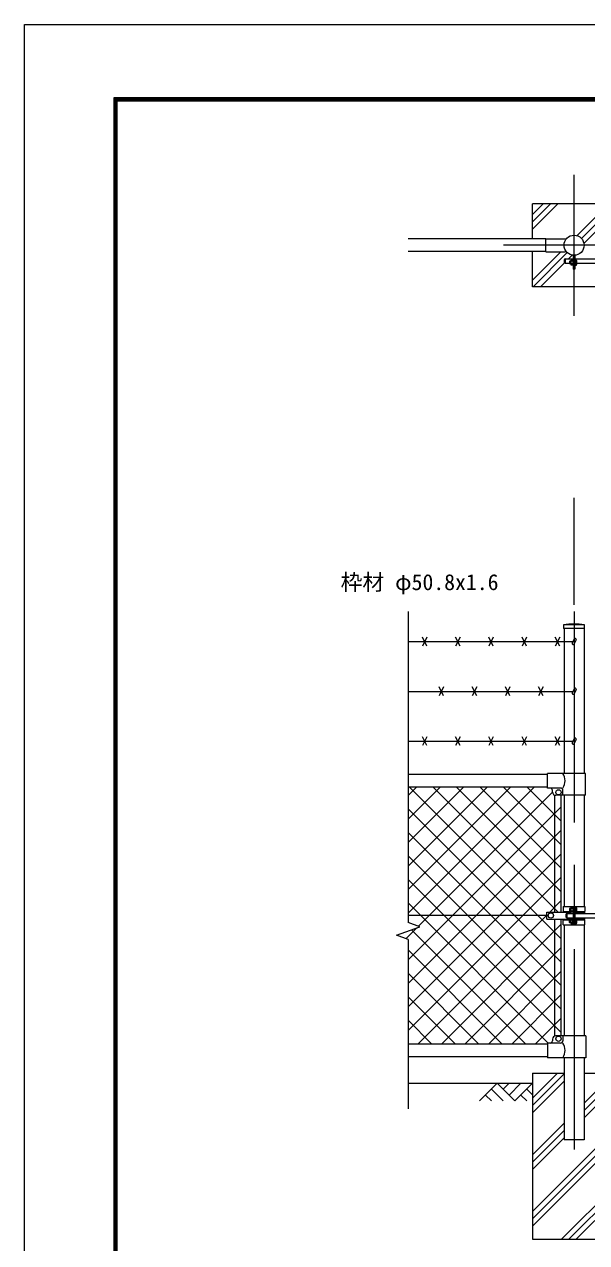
# Model space of a CAD drawing. Units: millimetres, scale not verified. Extents: x -4200 to 4200, y -2970 to 2970.
# Drawn here: x -4200 to -2506, y -699 to 2970 of the extents above; entities that cross this region are included whole.
import ezdxf
from ezdxf.enums import TextEntityAlignment as Align

# ---------------------------------------------------------------- set-up
doc = ezdxf.new("R2010")
doc.units = ezdxf.units.MM
doc.header["$LTSCALE"] = 20
doc.linetypes.add('USER1', pattern=[50.8, 31.75, -6.35, 6.35, -6.35])
for name, color, linetype, lineweight in [('0-1_D-STR4', 7, 'Continuous', 9), ('0-2_D-BMK', 2, 'USER1', 13), ('0-3_D-STR1', 1, 'Continuous', 18), ('0-4_D-BGD', 7, 'Continuous', 9), ('0-5_D-DCR-HCH', 7, 'Continuous', 9), ('0-6_D-STR3', 3, 'Continuous', 13), ('0-7_D-STR-DIM', 7, 'Continuous', 9), ('0-8_0', 7, 'Continuous', 9), ('0-9_D-STR-TXT', 7, 'Continuous', 9), ('0-A_D-STR2', 7, 'Continuous', 9), ('0-B_D-TTL', 7, 'Continuous', 9)]:
    doc.layers.add(name, color=color, linetype=linetype, lineweight=lineweight)
doc.styles.add('ＭＳ ゴシック', font='')
doc.styles.get('ＭＳ ゴシック').set_extended_font_data('MS Gothic')

msp = doc.modelspace()

# ---------------------------------------------------------------- linework, layer by layer
at = {"layer": '0-1_D-STR4'}
for p, q in [((-2669.32, -188.63), (-2669.32, -688.63)), ((-2669.32, -188.63), (-2574.57, -188.63)), ((-2514.07, -188.63), (-2419.32, -188.63)), ((-2669.32, -688.63), (-2419.32, -688.63))]:
    msp.add_line(p, q, dxfattribs=at)
at = {"layer": '0-2_D-BMK'}
for p, q in [((-2544.32, 2092.72), (-2544.32, 2516.99)), ((-2332.19, 2304.85), (-2756.45, 2304.85)), ((-2544.32, 1201.52), (-2544.32, -418.63))]:
    msp.add_line(p, q, dxfattribs=at)
at = {"layer": '0-3_D-STR1'}
for p, q in [((-2629.32, 2323.85), (-3044.32, 2323.85)), ((-2629.32, 2285.85), (-3044.32, 2285.85)), ((-2512.87, 1161.37), (-2575.77, 1161.37)), ((-2575.77, 1161.37), (-2575.77, 1150.37)), ((-2512.87, 1150.37), (-2575.77, 1150.37)), ((-2574.57, 1150.37), (-2574.57, 714.37)), ((-2514.07, 1150.37), (-2514.07, 714.37)), ((-2512.87, 1150.37), (-2512.87, 1161.37)), ((-2624.32, 711.37), (-3044.32, 711.37)), ((-2624.32, 673.37), (-3044.32, 673.37)), ((-2602.82, 649), (-2602.82, 296.87)), ((-2583.82, 648.37), (-2583.82, 296.87)), ((-2574.57, 648.37), (-2574.57, 313.87)), ((-2514.07, 648.37), (-2514.07, 313.87)), ((-2574.57, 298.87), (-2574.57, 296.87)), ((-2514.07, 298.87), (-2514.07, 296.87)), ((-2602.82, 275.87), (-2602.82, -76.27)), ((-2583.82, 275.87), (-2583.82, -75.63)), ((-2574.57, 275.87), (-2574.57, 273.87)), ((-2574.57, 258.87), (-2574.57, -75.63)), ((-2514.07, 275.87), (-2514.07, 273.87)), ((-2514.07, 258.87), (-2514.07, -75.63)), ((-2624.32, -100.63), (-3044.32, -100.63)), ((-2624.32, -138.63), (-3044.32, -138.63)), ((-2574.57, -141.63), (-2574.57, -388.63)), ((-2514.07, -141.63), (-2514.07, -388.63)), ((-2514.07, -388.63), (-2574.57, -388.63))]:
    msp.add_line(p, q, dxfattribs=at)
msp.add_circle((-2544.32, 2304.85), 30.25, dxfattribs=at)
msp.add_arc((-2544.32, 998.02), 166.35, 79.10214, 100.89786, dxfattribs=at)
at = {"layer": '0-4_D-BGD'}
msp.add_line((-3044.32, -218.63), (-2669.32, -218.63), dxfattribs=at)
at = {"layer": '0-5_D-DCR-HCH'}
for p, q in [((-2669.32, 2353.63), (-2593.1, 2429.85)), ((-2669.32, 2375.73), (-2615.2, 2429.85)), ((-2669.32, 2397.83), (-2637.3, 2429.85)), ((-2534.65, 2334.68), (-2439.47, 2429.85)), ((-2521.2, 2326.03), (-2419.32, 2427.91)), ((-2513.68, 2311.46), (-2419.32, 2405.81)), ((-2669.32, 2200), (-2584.17, 2285.15)), ((-2667.37, 2179.85), (-2564.72, 2282.51)), ((-2645.28, 2179.85), (-2573.19, 2251.94)), ((-2561.48, 2263.65), (-2550.92, 2274.21)), ((-2775.75, -218.63), (-2828.96, -271.84)), ((-2775.75, -218.63), (-2722.53, -271.84)), ((-2758.1, -236.46), (-2740.27, -218.63)), ((-2740.27, -254.11), (-2704.8, -218.63)), ((-2722.53, -271.84), (-2669.32, -218.63)), ((-2669.32, -263.23), (-2594.72, -188.63)), ((-2669.32, -285.33), (-2574.57, -190.58)), ((-2669.32, -307.43), (-2574.57, -212.68)), ((-2514.07, -278.69), (-2424.01, -188.63)), ((-2514.07, -300.79), (-2419.32, -206.04)), ((-2811.22, -254.11), (-2793.4, -271.84)), ((-2793.48, -236.37), (-2757.85, -271.84)), ((-2704.8, -254.11), (-2686.98, -271.84)), ((-2687.06, -236.37), (-2669.32, -254.03)), ((-2514.07, -322.89), (-2419.32, -228.14)), ((-2669.32, -433.94), (-2574.57, -339.19)), ((-2669.32, -604.65), (-2419.32, -354.65)), ((-2669.32, -456.04), (-2574.57, -361.29)), ((-2669.32, -626.75), (-2419.32, -376.75)), ((-2669.32, -478.14), (-2574.57, -383.39)), ((-2669.32, -648.84), (-2419.32, -398.84)), ((-2582.6, -688.63), (-2419.32, -525.36)), ((-2560.5, -688.63), (-2419.32, -547.46)), ((-2538.4, -688.63), (-2419.32, -569.55))]:
    msp.add_line(p, q, dxfattribs=at)
at = {"layer": '0-6_D-STR3'}
for p, q in [((-2629.32, 2285.15), (-2571.42, 2285.15)), ((-2573.72, 2260.65), (-2573.72, 2253.65)), ((-2570.72, 2263.65), (-2546.67, 2263.65)), ((-2570.72, 2263.65), (-2570.72, 2250.65)), ((-2570.72, 2250.65), (-2558.07, 2250.65)), ((-2558.07, 2256.05), (-2557.39, 2256.73)), ((-2558.07, 2256.05), (-2558.07, 2249.4)), ((-2553.77, 2256.05), (-2558.07, 2256.05)), ((-2553.77, 2249.4), (-2558.07, 2249.4)), ((-2558.07, 2249.4), (-2557.39, 2248.73)), ((-2553.77, 2256.73), (-2557.39, 2256.73)), ((-2557.39, 2256.73), (-2557.39, 2248.73)), ((-2553.77, 2248.73), (-2557.39, 2248.73)), ((-2553.77, 2258.55), (-2553.77, 2246.95)), ((-2548.27, 2260.23), (-2553.17, 2260.23)), ((-2548.27, 2256.73), (-2553.17, 2256.73)), ((-2548.27, 2248.73), (-2553.17, 2248.73)), ((-2548.27, 2245.23), (-2553.17, 2245.23)), ((-2548.27, 2261.23), (-2548.27, 2244.23)), ((-2546.67, 2261.23), (-2548.27, 2261.23)), ((-2546.67, 2244.23), (-2548.27, 2244.23)), ((-2546.67, 2273.59), (-2546.67, 2232.73)), ((-2544.37, 2273.5), (-2544.37, 2232.73)), ((-2542.07, 2273.58), (-2542.07, 2232.73)), ((-2542.07, 2263.65), (-2413.72, 2263.65)), ((-2542.07, 2261.63), (-2542.07, 2243.83)), ((-2542.07, 2260.23), (-2537.17, 2260.23)), ((-2542.07, 2256.73), (-2537.17, 2256.73)), ((-2542.07, 2248.73), (-2537.17, 2248.73)), ((-2542.07, 2245.23), (-2537.17, 2245.23)), ((-2536.57, 2258.55), (-2536.57, 2246.95)), ((-2536.57, 2250.65), (-2413.72, 2250.65)), ((-2542.07, 2232.73), (-2546.67, 2232.73)), ((-3044.32, 1111.37), (-2547.63, 1111.37)), ((-2987.61, 1124.78), (-3001.03, 1097.95)), ((-2987.61, 1097.95), (-3001.03, 1124.78)), ((-2887.61, 1124.78), (-2901.03, 1097.95)), ((-2887.61, 1097.95), (-2901.03, 1124.78)), ((-2787.61, 1124.78), (-2801.03, 1097.95)), ((-2787.61, 1097.95), (-2801.03, 1124.78)), ((-2687.61, 1124.78), (-2701.03, 1097.95)), ((-2687.61, 1097.95), (-2701.03, 1124.78)), ((-2587.61, 1124.78), (-2601.03, 1097.95)), ((-2587.61, 1097.95), (-2601.03, 1124.78)), ((-2543.89, 1119.4), (-2549.84, 1106.64)), ((-2538.45, 1116.86), (-2544.4, 1104.1)), ((-3044.32, 961.37), (-2547.63, 961.37)), ((-2937.61, 974.78), (-2951.03, 947.95)), ((-2937.61, 947.95), (-2951.03, 974.78)), ((-2837.61, 974.78), (-2851.03, 947.95)), ((-2837.61, 947.95), (-2851.03, 974.78)), ((-2737.61, 974.78), (-2751.03, 947.95)), ((-2737.61, 947.95), (-2751.03, 974.78)), ((-2637.61, 974.78), (-2651.03, 947.95)), ((-2637.61, 947.95), (-2651.03, 974.78)), ((-2543.89, 969.4), (-2549.84, 956.64)), ((-2538.45, 966.86), (-2544.4, 954.1)), ((-3044.32, 811.37), (-2547.63, 811.37)), ((-2987.61, 824.78), (-3001.03, 797.95)), ((-2987.61, 797.95), (-3001.03, 824.78)), ((-2887.61, 824.78), (-2901.03, 797.95)), ((-2887.61, 797.95), (-2901.03, 824.78)), ((-2787.61, 824.78), (-2801.03, 797.95)), ((-2787.61, 797.95), (-2801.03, 824.78)), ((-2687.61, 824.78), (-2701.03, 797.95)), ((-2687.61, 797.95), (-2701.03, 824.78)), ((-2587.61, 824.78), (-2601.03, 797.95)), ((-2587.61, 797.95), (-2601.03, 824.78)), ((-2543.89, 819.4), (-2549.84, 806.64)), ((-2538.45, 816.86), (-2544.4, 804.1)), ((-2509.62, 714.37), (-2624.32, 714.37)), ((-2624.32, 670.37), (-2624.32, 714.37)), ((-2509.62, 648.37), (-2509.62, 714.37)), ((-2584.72, 670.37), (-2624.32, 670.37)), ((-2609.32, 658.37), (-2609.32, 663.37)), ((-2577.72, 648.37), (-2577.72, 663.37)), ((-2509.62, 648.37), (-2599.32, 648.37)), ((-2626.32, 275.87), (-2626.32, 296.87)), ((-2626.32, 296.87), (-2553.43, 296.87)), ((-2576.87, 313.87), (-2511.77, 313.87)), ((-2576.87, 313.87), (-2576.87, 298.87)), ((-2576.87, 298.87), (-2553.72, 298.87)), ((-2558.02, 307.19), (-2557.34, 307.87)), ((-2558.02, 307.19), (-2558.02, 300.54)), ((-2553.72, 307.19), (-2558.02, 307.19)), ((-2558.02, 300.54), (-2557.34, 299.87)), ((-2553.72, 300.54), (-2558.02, 300.54)), ((-2553.72, 307.87), (-2557.34, 307.87)), ((-2557.34, 307.87), (-2557.34, 299.87)), ((-2553.72, 299.87), (-2557.34, 299.87)), ((-2553.72, 309.69), (-2553.72, 298.09)), ((-2548.22, 311.37), (-2553.12, 311.37)), ((-2548.22, 307.87), (-2553.12, 307.87)), ((-2548.22, 299.87), (-2553.12, 299.87)), ((-2548.22, 296.37), (-2553.12, 296.37)), ((-2546.62, 312.37), (-2548.22, 312.37)), ((-2548.22, 312.37), (-2548.22, 295.37)), ((-2546.62, 295.37), (-2548.22, 295.37)), ((-2546.62, 313.87), (-2546.62, 258.87)), ((-2544.32, 313.87), (-2544.32, 258.87)), ((-2542.02, 313.87), (-2542.02, 258.87)), ((-2542.02, 312.77), (-2542.02, 294.97)), ((-2542.02, 311.37), (-2537.12, 311.37)), ((-2542.02, 307.87), (-2537.12, 307.87)), ((-2542.02, 299.87), (-2537.12, 299.87)), ((-2542.02, 296.37), (-2537.12, 296.37)), ((-2536.81, 296.87), (-2511.52, 296.87)), ((-2536.52, 309.69), (-2536.52, 298.09)), ((-2536.52, 298.87), (-2511.77, 298.87)), ((-2511.77, 313.87), (-2511.77, 298.87)), ((-2511.52, 292.87), (-2511.52, 296.87)), ((-2626.32, 286.37), (-3044.32, 286.37)), ((-2626.32, 275.87), (-2553.43, 275.87)), ((-2576.87, 273.87), (-2553.72, 273.87)), ((-2576.87, 258.87), (-2576.87, 273.87)), ((-2576.87, 258.87), (-2511.77, 258.87)), ((-2568.92, 289.87), (-2568.92, 282.87)), ((-2565.92, 292.87), (-2546.62, 292.87)), ((-2565.92, 292.87), (-2565.92, 279.87)), ((-2565.92, 279.87), (-2546.62, 279.87)), ((-2558.02, 272.19), (-2557.34, 272.87)), ((-2553.72, 272.19), (-2558.02, 272.19)), ((-2558.02, 265.54), (-2558.02, 272.19)), ((-2553.72, 265.54), (-2558.02, 265.54)), ((-2558.02, 265.54), (-2557.34, 264.87)), ((-2557.34, 264.87), (-2557.34, 272.87)), ((-2553.72, 272.87), (-2557.34, 272.87)), ((-2553.72, 264.87), (-2557.34, 264.87)), ((-2553.72, 263.05), (-2553.72, 274.65)), ((-2548.22, 276.37), (-2553.12, 276.37)), ((-2548.22, 272.87), (-2553.12, 272.87)), ((-2548.22, 264.87), (-2553.12, 264.87)), ((-2548.22, 261.37), (-2553.12, 261.37)), ((-2548.22, 260.37), (-2548.22, 277.37)), ((-2546.62, 277.37), (-2548.22, 277.37)), ((-2546.62, 260.37), (-2548.22, 260.37)), ((-2542.02, 292.87), (-2413.67, 292.87)), ((-2542.02, 279.87), (-2413.67, 279.87)), ((-2542.02, 276.37), (-2537.12, 276.37)), ((-2542.02, 272.87), (-2537.12, 272.87)), ((-2542.02, 264.87), (-2537.12, 264.87)), ((-2542.02, 261.37), (-2537.12, 261.37)), ((-2536.81, 275.87), (-2511.52, 275.87)), ((-2536.62, 273.87), (-2511.77, 273.87)), ((-2536.52, 274.69), (-2536.52, 263.09)), ((-2511.77, 258.87), (-2511.77, 273.87)), ((-2511.52, 275.87), (-2511.52, 279.87)), ((-2584.72, -97.63), (-2624.32, -97.63)), ((-2624.32, -97.63), (-2624.32, -141.63)), ((-2609.32, -85.63), (-2609.32, -90.63)), ((-2508.62, -75.63), (-2599.32, -75.63)), ((-2577.72, -75.63), (-2577.72, -90.63)), ((-2508.62, -75.63), (-2508.62, -141.63)), ((-2508.62, -141.63), (-2624.32, -141.63))]:
    msp.add_line(p, q, dxfattribs=at)
msp.add_lwpolyline([(-2629.32, 2285.15), (-2629.32, 2324.55), (-2571.42, 2324.55)], dxfattribs=at)
for centre in [(-2591.32, 657.37), (-2614.32, 286.37), (-2591.32, -84.63)]:
    msp.add_circle(centre, 8, dxfattribs=at)
for centre, radius, start, end in [((-2570.72, 2260.65), 3, 90, 180), ((-2570.72, 2253.65), 3, 180, 270), ((-2550.92, 2258.48), 2.85, 142.09851, 217.90149), ((-2540.14, 2252.73), 13.63, 162.93847, 197.06153), ((-2550.92, 2246.98), 2.85, 142.14171, 217.85829), ((-2550.21, 2252.73), 13.63, 342.93847, 17.06153), ((-2539.42, 2258.48), 2.85, 322.09851, 37.90149), ((-2539.42, 2246.98), 2.85, 322.14171, 37.85829), ((-2547.12, 1105.37), 3, 154.99707, 334.99524), ((-2541.17, 1118.13), 3, 334.99524, 154.99707), ((-2547.12, 955.37), 3, 154.99707, 334.99524), ((-2541.17, 968.13), 3, 334.99524, 154.99707), ((-2541.17, 818.13), 3, 334.99524, 154.99707), ((-2547.12, 805.37), 3, 154.99707, 334.99524), ((-2611.94, 692.37), 40.68, 327.25964, 32.74036), ((-2616.32, 663.37), 7, 0, 90), ((-2584.72, 663.37), 7, 0, 90), ((-2599.32, 658.37), 10, 180, 270), ((-2550.87, 309.62), 2.85, 142.09851, 217.90149), ((-2540.09, 303.87), 13.63, 162.93847, 197.06153), ((-2550.87, 298.12), 2.85, 142.14171, 217.85829), ((-2550.16, 303.87), 13.63, 342.93847, 17.06153), ((-2539.37, 309.62), 2.85, 322.09851, 37.90149), ((-2539.37, 298.12), 2.85, 322.14171, 37.85829), ((-2565.92, 289.87), 3, 90, 180), ((-2565.92, 282.87), 3, 180, 270), ((-2550.87, 274.62), 2.85, 142.14171, 217.85829), ((-2540.09, 268.87), 13.63, 162.93847, 197.06153), ((-2550.87, 263.12), 2.85, 142.09851, 217.90149), ((-2550.16, 268.87), 13.63, 342.93847, 17.06153), ((-2539.37, 274.62), 2.85, 322.09851, 37.90149), ((-2539.37, 263.12), 2.85, 322.14171, 37.85829), ((-2616.32, -90.63), 7, 270, 0), ((-2599.32, -85.63), 10, 90, 180), ((-2584.72, -90.63), 7, 270, 0), ((-2611.94, -119.63), 40.68, 327.25964, 32.74036)]:
    msp.add_arc(centre, radius, start, end, dxfattribs=at)
at = {"layer": '0-7_D-STR-DIM'}
for p, q in [((-2544.32, 1221.52), (-2544.32, 1544.03)), ((-3044.32, 1201.52), (-3044.32, 265.59)), ((-3009.08, 252.77), (-3044.32, 265.59)), ((-3079.56, 227.12), (-3009.08, 252.77)), ((-3044.32, 214.29), (-3079.56, 227.12)), ((-3044.32, 214.29), (-3044.32, -295.94))]:
    msp.add_line(p, q, dxfattribs=at)
at = {"layer": '0-8_0'}
for p, q in [((-2419.32, 2429.85), (-2669.32, 2429.85)), ((-2669.32, 2323.85), (-2669.32, 2429.85)), ((-2669.32, 2179.85), (-2669.32, 2285.85)), ((-2419.32, 2179.85), (-2669.32, 2179.85))]:
    msp.add_line(p, q, dxfattribs=at)
at = {"layer": '0-A_D-STR2'}
for p, q in [((-3044.32, 293.91), (-2664.87, 673.37)), ((-3044.32, 364.62), (-2735.58, 673.37)), ((-3044.32, 435.34), (-2806.29, 673.37)), ((-3044.32, 506.05), (-2877, 673.37)), ((-3044.32, 576.76), (-2947.71, 673.37)), ((-3044.32, 647.47), (-3018.42, 673.37)), ((-2583.82, 217.64), (-3039.55, 673.37)), ((-2592.34, 296.87), (-2968.84, 673.37)), ((-2583.82, 359.06), (-2898.13, 673.37)), ((-2583.82, 429.77), (-2827.42, 673.37)), ((-2583.82, 500.48), (-2756.71, 673.37)), ((-2583.82, 571.19), (-2686, 673.37)), ((-3013.24, 254.28), (-2609.32, 658.2)), ((-3044.32, 152.49), (-2583.82, 612.99)), ((-2583.82, 146.93), (-3044.32, 607.43)), ((-3044.32, 81.78), (-2583.82, 542.28)), ((-2583.82, 76.21), (-3044.32, 536.71)), ((-3044.32, 11.07), (-2583.82, 471.57)), ((-2583.82, 5.5), (-3044.32, 466)), ((-3044.32, -59.64), (-2583.82, 400.86)), ((-2583.82, -65.21), (-3044.32, 395.29)), ((-2622.11, -97.63), (-3044.32, 324.58)), ((-2617.11, 296.87), (-2583.82, 330.15)), ((-3014.6, -100.63), (-2626.32, 287.65)), ((-2943.89, -100.63), (-2583.82, 259.44)), ((-3050.86, 216.67), (-3018.01, 249.52)), ((-2689.82, -100.63), (-3034.11, 243.66)), ((-2873.18, -100.63), (-2583.82, 188.73)), ((-2760.53, -100.63), (-3044.32, 183.16)), ((-2831.24, -100.63), (-3044.32, 112.45)), ((-2802.47, -100.63), (-2583.82, 118.02)), ((-2901.95, -100.63), (-3044.32, 41.74)), ((-2731.76, -100.63), (-2583.82, 47.31)), ((-2972.66, -100.63), (-3044.32, -28.97)), ((-2661.05, -100.63), (-2584.35, -23.93))]:
    msp.add_line(p, q, dxfattribs=at)
at = {"layer": '0-B_D-TTL', "color": 2, "lineweight": 18}
msp.add_lwpolyline([(-4200, 2970), (4200, 2970), (4200, -2970), (-4200, -2970)], close=True, dxfattribs=at)
at = {"layer": '0-B_D-TTL'}
for points in [[(-3930, 2750), (3930, 2750), (3930, -2750), (-3930, -2750)], [(-3927.5, 2747.5), (3927.5, 2747.5), (3927.5, -2747.5), (-3927.5, -2747.5)], [(-3925, 2745), (3925, 2745), (3925, -2745), (-3925, -2745)], [(-3922.5, 2742.5), (3922.5, 2742.5), (3922.5, -2742.5), (-3922.5, -2742.5)], [(-3920, 2740), (3920, 2740), (3920, -2740), (-3920, -2740)]]:
    msp.add_lwpolyline(points, close=True, dxfattribs=at)

# ---------------------------------------------------------------- texts
at = {"layer": '0-9_D-STR-TXT', "style": 'ＭＳ ゴシック'}
msp.add_text('枠材 φ50.8x1.6', height=48.09, dxfattribs=at).set_placement((-3247.29, 1251.88), align=Align.BOTTOM_LEFT)

doc.saveas('drawing.dxf')
